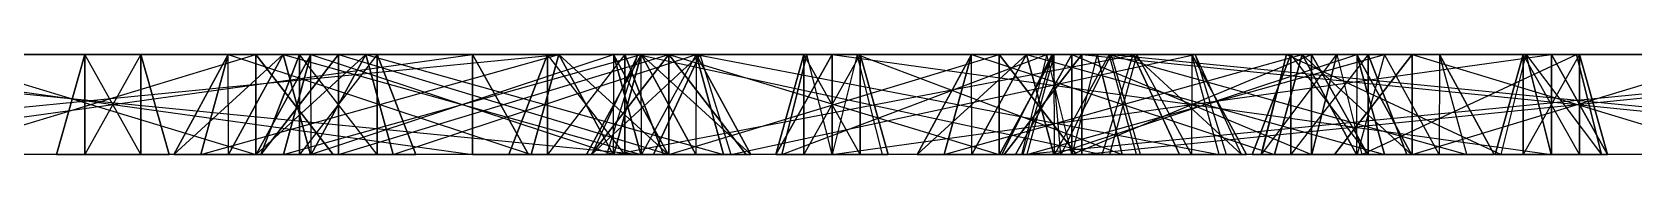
# Model space of a CAD drawing. Extents: x -3500 to 3500, y -22 to 22.
# Drawn here: x -1518.94 to -1480.93, y 19.69 to 22.05 of the extents above; entities that cross this region are included whole.
import ezdxf

# ---------------------------------------------------------------- set-up
doc = ezdxf.new("R2010")
doc.units = 0
doc.layers.add('UB3D', color=1, linetype='CONTINUOUS')

msp = doc.modelspace()

# ---------------------------------------------------------------- linework, layer by layer
at = {"layer": 'UB3D', "color": 2}
for points in [[(-1529.959843, 22.047244, 1392.580236), (-1530.610866, 19.685039, 1391.932126), (-1506.442795, 22.047244, 1368.958189)], [(-1530.610866, 19.685039, 1391.932126), (-1506.442795, 22.047244, 1368.958189), (-1507.093819, 19.685039, 1368.310079)], [(-1529.959843, 22.047244, 1392.580236), (-1528.657874, 22.047244, 1393.876457), (-1506.442795, 22.047244, 1368.958189)], [(-1528.00685, 19.685039, 1394.524567), (-1528.657874, 22.047244, 1393.876457), (-1504.489803, 19.685039, 1370.90252)], [(-1528.657874, 22.047244, 1393.876457), (-1504.489803, 19.685039, 1370.90252), (-1505.140827, 22.047244, 1370.254409)], [(-1528.657874, 22.047244, 1393.876457), (-1506.442795, 22.047244, 1368.958189), (-1505.140827, 22.047244, 1370.254409)], [(-1525.555591, 22.047244, -1557.809488), (-1525.555591, 19.685039, -1558.476142), (-1508.488898, 22.047244, -1557.809488)], [(-1525.555591, 19.685039, -1558.476142), (-1508.488898, 22.047244, -1557.809488), (-1508.488898, 19.685039, -1558.476142)], [(-1525.555591, 19.685039, -1555.809528), (-1525.555591, 22.047244, -1556.476181), (-1508.488898, 19.685039, -1555.809528)], [(-1525.555591, 22.047244, -1556.476181), (-1508.488898, 19.685039, -1555.809528), (-1508.488898, 22.047244, -1556.476181)], [(-1525.555591, 22.047244, -1557.809488), (-1525.555591, 22.047244, -1556.476181), (-1508.488898, 22.047244, -1557.809488)], [(-1525.555591, 22.047244, -1556.476181), (-1508.488898, 22.047244, -1557.809488), (-1508.488898, 22.047244, -1556.476181)], [(-1521.469843, 22.047244, 1360.813661), (-1521.469843, 19.685039, 1359.895039), (-1513.630827, 22.047244, 1360.813661)], [(-1521.469843, 19.685039, 1359.895039), (-1513.630827, 22.047244, 1360.813661), (-1513.630827, 19.685039, 1359.895039)], [(-1521.469843, 19.685039, 1363.569528), (-1521.469843, 22.047244, 1362.650906), (-1513.630827, 19.685039, 1363.569528)], [(-1521.469843, 22.047244, 1362.650906), (-1513.630827, 19.685039, 1363.569528), (-1513.630827, 22.047244, 1362.650906)], [(-1521.469843, 22.047244, 1360.813661), (-1521.469843, 22.047244, 1362.650906), (-1513.630827, 22.047244, 1360.813661)], [(-1521.469843, 22.047244, 1362.650906), (-1513.630827, 22.047244, 1360.813661), (-1513.630827, 22.047244, 1362.650906)], [(-1521.469843, 22.047244, 1400.18374), (-1521.469843, 19.685039, 1399.265118), (-1513.630827, 22.047244, 1400.18374)], [(-1521.469843, 19.685039, 1399.265118), (-1513.630827, 22.047244, 1400.18374), (-1513.630827, 19.685039, 1399.265118)], [(-1521.469843, 19.685039, 1402.939606), (-1521.469843, 22.047244, 1402.020984), (-1513.630827, 19.685039, 1402.939606)], [(-1521.469843, 22.047244, 1402.020984), (-1513.630827, 19.685039, 1402.939606), (-1513.630827, 22.047244, 1402.020984)], [(-1521.469843, 22.047244, 1400.18374), (-1521.469843, 22.047244, 1402.020984), (-1513.630827, 22.047244, 1400.18374)], [(-1521.469843, 22.047244, 1402.020984), (-1513.630827, 22.047244, 1400.18374), (-1513.630827, 22.047244, 1402.020984)], [(-1517.688898, 19.685039, -1527.23811), (-1517.688898, 22.047244, -1528.571417), (-1518.355551, 19.685039, -1528.571417)], [(-1517.688898, 22.047244, -1528.571417), (-1518.355551, 19.685039, -1528.571417), (-1517.688898, 22.047244, -1557.142835)], [(-1518.355551, 19.685039, -1528.571417), (-1517.688898, 22.047244, -1557.142835), (-1518.355551, 19.685039, -1557.142835)], [(-1517.688898, 22.047244, -1557.142835), (-1518.355551, 19.685039, -1557.142835), (-1517.688898, 19.685039, -1558.476142)], [(-1517.688898, 19.685039, -1527.23811), (-1516.355591, 19.685039, -1527.23811), (-1517.688898, 22.047244, -1528.571417)], [(-1516.355591, 19.685039, -1527.23811), (-1517.688898, 22.047244, -1528.571417), (-1516.355591, 22.047244, -1528.571417)], [(-1517.688898, 22.047244, -1528.571417), (-1516.355591, 22.047244, -1528.571417), (-1517.688898, 22.047244, -1557.142835)], [(-1516.355591, 22.047244, -1528.571417), (-1517.688898, 22.047244, -1557.142835), (-1516.355591, 22.047244, -1557.142835)], [(-1517.688898, 22.047244, -1557.142835), (-1516.355591, 22.047244, -1557.142835), (-1517.688898, 19.685039, -1558.476142)], [(-1516.355591, 22.047244, -1557.142835), (-1517.688898, 19.685039, -1558.476142), (-1516.355591, 19.685039, -1558.476142)], [(-1516.355591, 19.685039, -1527.23811), (-1515.688937, 19.685039, -1528.571417), (-1516.355591, 22.047244, -1528.571417)], [(-1515.688937, 19.685039, -1528.571417), (-1516.355591, 22.047244, -1528.571417), (-1515.688937, 19.685039, -1557.142835)], [(-1516.355591, 22.047244, -1528.571417), (-1515.688937, 19.685039, -1557.142835), (-1516.355591, 22.047244, -1557.142835)], [(-1515.688937, 19.685039, -1557.142835), (-1516.355591, 22.047244, -1557.142835), (-1516.355591, 19.685039, -1558.476142)], [(-1515.578031, 19.685039, 1361.078386), (-1514.932835, 19.685039, 1363.028504), (-1514.281811, 22.047244, 1362.380394)], [(-1514.276063, 19.685039, 1359.782165), (-1515.578031, 19.685039, 1361.078386), (-1512.979843, 22.047244, 1361.084173)], [(-1515.578031, 19.685039, 1361.078386), (-1512.979843, 22.047244, 1361.084173), (-1514.281811, 22.047244, 1362.380394)], [(-1515.578031, 19.685039, 1401.75626), (-1514.281811, 22.047244, 1400.454252), (-1514.932835, 19.685039, 1399.806142)], [(-1515.578031, 19.685039, 1401.75626), (-1514.276063, 19.685039, 1403.05248), (-1514.281811, 22.047244, 1400.454252)], [(-1514.932835, 19.685039, 1363.028504), (-1514.281811, 22.047244, 1362.380394), (-1507.093819, 19.685039, 1370.90252)], [(-1514.281811, 22.047244, 1400.454252), (-1514.932835, 19.685039, 1399.806142), (-1506.442795, 22.047244, 1392.580236)], [(-1514.932835, 19.685039, 1399.806142), (-1506.442795, 22.047244, 1392.580236), (-1507.093819, 19.685039, 1391.932126)], [(-1514.281811, 22.047244, 1362.380394), (-1507.093819, 19.685039, 1370.90252), (-1506.442795, 22.047244, 1370.254409)], [(-1512.979843, 22.047244, 1361.084173), (-1514.281811, 22.047244, 1362.380394), (-1505.140827, 22.047244, 1368.958189)], [(-1514.281811, 22.047244, 1362.380394), (-1505.140827, 22.047244, 1368.958189), (-1506.442795, 22.047244, 1370.254409)], [(-1514.276063, 19.685039, 1403.05248), (-1514.281811, 22.047244, 1400.454252), (-1512.979843, 22.047244, 1401.750472)], [(-1514.281811, 22.047244, 1400.454252), (-1512.979843, 22.047244, 1401.750472), (-1506.442795, 22.047244, 1392.580236)], [(-1514.276063, 19.685039, 1359.782165), (-1512.979843, 22.047244, 1361.084173), (-1512.328819, 19.685039, 1360.436063)], [(-1514.276063, 19.685039, 1403.05248), (-1512.328819, 19.685039, 1402.398583), (-1512.979843, 22.047244, 1401.750472)], [(-1513.630827, 22.047244, 1360.813661), (-1513.630827, 19.685039, 1359.895039), (-1511.793583, 19.685039, 1360.813661)], [(-1513.630827, 19.685039, 1363.569528), (-1513.630827, 22.047244, 1362.650906), (-1511.793583, 19.685039, 1362.650906)], [(-1513.630827, 22.047244, 1360.813661), (-1513.630827, 22.047244, 1362.650906), (-1511.793583, 19.685039, 1360.813661)], [(-1513.630827, 22.047244, 1362.650906), (-1511.793583, 19.685039, 1360.813661), (-1511.793583, 19.685039, 1362.650906)], [(-1513.630827, 22.047244, 1400.18374), (-1513.630827, 19.685039, 1399.265118), (-1511.793583, 19.685039, 1400.18374)], [(-1513.630827, 19.685039, 1402.939606), (-1513.630827, 22.047244, 1402.020984), (-1511.793583, 19.685039, 1402.020984)], [(-1513.630827, 22.047244, 1400.18374), (-1513.630827, 22.047244, 1402.020984), (-1511.793583, 19.685039, 1400.18374)], [(-1513.630827, 22.047244, 1402.020984), (-1511.793583, 19.685039, 1400.18374), (-1511.793583, 19.685039, 1402.020984)], [(-1513.618268, 19.685039, 1349.267362), (-1512.973071, 19.685039, 1351.21748), (-1512.322047, 22.047244, 1350.56937)], [(-1512.316299, 19.685039, 1347.971142), (-1513.618268, 19.685039, 1349.267362), (-1511.020079, 22.047244, 1349.27315)], [(-1513.618268, 19.685039, 1349.267362), (-1511.020079, 22.047244, 1349.27315), (-1512.322047, 22.047244, 1350.56937)], [(-1513.618268, 19.685039, 1326.95311), (-1512.322047, 22.047244, 1325.651102), (-1512.973071, 19.685039, 1325.002992)], [(-1513.618268, 19.685039, 1326.95311), (-1512.316299, 19.685039, 1328.249331), (-1512.322047, 22.047244, 1325.651102)], [(-1513.618268, 19.685039, 1337.456339), (-1512.973071, 19.685039, 1339.406457), (-1512.322047, 22.047244, 1338.758346)], [(-1512.316299, 19.685039, 1336.160118), (-1513.618268, 19.685039, 1337.456339), (-1511.020079, 22.047244, 1337.462126)], [(-1513.618268, 19.685039, 1337.456339), (-1511.020079, 22.047244, 1337.462126), (-1512.322047, 22.047244, 1338.758346)], [(-1513.508307, 19.685039, 1274.199488), (-1511.671063, 22.047244, 1274.199488), (-1511.671063, 19.685039, 1273.280866)], [(-1513.508307, 19.685039, 1276.036732), (-1511.671063, 19.685039, 1276.955354), (-1511.671063, 22.047244, 1276.036732)], [(-1513.508307, 19.685039, 1274.199488), (-1513.508307, 19.685039, 1276.036732), (-1511.671063, 22.047244, 1274.199488)], [(-1513.508307, 19.685039, 1276.036732), (-1511.671063, 22.047244, 1274.199488), (-1511.671063, 22.047244, 1276.036732)], [(-1512.589685, 19.685039, 1292.703386), (-1512.589685, 22.047244, 1290.866142), (-1513.508307, 19.685039, 1290.866142)], [(-1512.589685, 22.047244, 1290.866142), (-1513.508307, 19.685039, 1290.866142), (-1512.589685, 22.047244, 1251.496063)], [(-1513.508307, 19.685039, 1290.866142), (-1512.589685, 22.047244, 1251.496063), (-1513.508307, 19.685039, 1251.496063)], [(-1512.589685, 22.047244, 1251.496063), (-1513.508307, 19.685039, 1251.496063), (-1512.589685, 19.685039, 1249.658819)], [(-1512.589685, 19.685039, 1339.94748), (-1512.589685, 22.047244, 1338.110236), (-1513.508307, 19.685039, 1338.110236)], [(-1512.589685, 22.047244, 1338.110236), (-1513.508307, 19.685039, 1338.110236), (-1512.589685, 22.047244, 1326.299213)], [(-1513.508307, 19.685039, 1338.110236), (-1512.589685, 22.047244, 1326.299213), (-1513.508307, 19.685039, 1326.299213)], [(-1512.589685, 22.047244, 1326.299213), (-1513.508307, 19.685039, 1326.299213), (-1512.589685, 19.685039, 1324.461969)], [(-1512.979843, 22.047244, 1361.084173), (-1512.328819, 19.685039, 1360.436063), (-1505.140827, 22.047244, 1368.958189)], [(-1512.328819, 19.685039, 1402.398583), (-1512.979843, 22.047244, 1401.750472), (-1504.489803, 19.685039, 1394.524567)], [(-1512.979843, 22.047244, 1401.750472), (-1504.489803, 19.685039, 1394.524567), (-1505.140827, 22.047244, 1393.876457)], [(-1512.979843, 22.047244, 1401.750472), (-1506.442795, 22.047244, 1392.580236), (-1505.140827, 22.047244, 1393.876457)], [(-1512.973071, 19.685039, 1351.21748), (-1512.322047, 22.047244, 1350.56937), (-1505.134055, 19.685039, 1359.091496)], [(-1512.322047, 22.047244, 1325.651102), (-1512.973071, 19.685039, 1325.002992), (-1504.483031, 22.047244, 1317.777087)], [(-1512.973071, 19.685039, 1325.002992), (-1504.483031, 22.047244, 1317.777087), (-1505.134055, 19.685039, 1317.128976)], [(-1512.973071, 19.685039, 1339.406457), (-1512.322047, 22.047244, 1338.758346), (-1505.134055, 19.685039, 1347.280472)], [(-1512.589685, 19.685039, 1292.703386), (-1510.752441, 19.685039, 1292.703386), (-1512.589685, 22.047244, 1290.866142)], [(-1510.752441, 19.685039, 1292.703386), (-1512.589685, 22.047244, 1290.866142), (-1510.752441, 22.047244, 1290.866142)], [(-1512.589685, 22.047244, 1290.866142), (-1510.752441, 22.047244, 1290.866142), (-1512.589685, 22.047244, 1251.496063)], [(-1510.752441, 22.047244, 1290.866142), (-1512.589685, 22.047244, 1251.496063), (-1510.752441, 22.047244, 1251.496063)], [(-1512.589685, 22.047244, 1251.496063), (-1510.752441, 22.047244, 1251.496063), (-1512.589685, 19.685039, 1249.658819)], [(-1510.752441, 22.047244, 1251.496063), (-1512.589685, 19.685039, 1249.658819), (-1510.752441, 19.685039, 1249.658819)], [(-1512.589685, 19.685039, 1339.94748), (-1510.752441, 19.685039, 1339.94748), (-1512.589685, 22.047244, 1338.110236)], [(-1510.752441, 19.685039, 1339.94748), (-1512.589685, 22.047244, 1338.110236), (-1510.752441, 22.047244, 1338.110236)], [(-1512.589685, 22.047244, 1338.110236), (-1510.752441, 22.047244, 1338.110236), (-1512.589685, 22.047244, 1326.299213)], [(-1510.752441, 22.047244, 1338.110236), (-1512.589685, 22.047244, 1326.299213), (-1510.752441, 22.047244, 1326.299213)], [(-1512.589685, 22.047244, 1326.299213), (-1510.752441, 22.047244, 1326.299213), (-1512.589685, 19.685039, 1324.461969)], [(-1510.752441, 22.047244, 1326.299213), (-1512.589685, 19.685039, 1324.461969), (-1510.752441, 19.685039, 1324.461969)], [(-1512.328819, 19.685039, 1360.436063), (-1505.140827, 22.047244, 1368.958189), (-1504.489803, 19.685039, 1368.310079)], [(-1512.322047, 22.047244, 1350.56937), (-1505.134055, 19.685039, 1359.091496), (-1504.483031, 22.047244, 1358.443386)], [(-1511.020079, 22.047244, 1349.27315), (-1512.322047, 22.047244, 1350.56937), (-1503.181063, 22.047244, 1357.147165)], [(-1512.322047, 22.047244, 1350.56937), (-1503.181063, 22.047244, 1357.147165), (-1504.483031, 22.047244, 1358.443386)], [(-1512.316299, 19.685039, 1328.249331), (-1512.322047, 22.047244, 1325.651102), (-1511.020079, 22.047244, 1326.947323)], [(-1512.322047, 22.047244, 1325.651102), (-1511.020079, 22.047244, 1326.947323), (-1504.483031, 22.047244, 1317.777087)], [(-1512.322047, 22.047244, 1338.758346), (-1505.134055, 19.685039, 1347.280472), (-1504.483031, 22.047244, 1346.632362)], [(-1511.020079, 22.047244, 1337.462126), (-1512.322047, 22.047244, 1338.758346), (-1503.181063, 22.047244, 1345.336142)], [(-1512.322047, 22.047244, 1338.758346), (-1503.181063, 22.047244, 1345.336142), (-1504.483031, 22.047244, 1346.632362)], [(-1512.316299, 19.685039, 1347.971142), (-1511.020079, 22.047244, 1349.27315), (-1510.369055, 19.685039, 1348.625039)], [(-1512.316299, 19.685039, 1328.249331), (-1510.369055, 19.685039, 1327.595433), (-1511.020079, 22.047244, 1326.947323)], [(-1512.316299, 19.685039, 1336.160118), (-1511.020079, 22.047244, 1337.462126), (-1510.369055, 19.685039, 1336.814016)], [(-1511.671063, 22.047244, 1274.199488), (-1511.671063, 19.685039, 1273.280866), (-1503.832047, 22.047244, 1274.199488)], [(-1511.671063, 19.685039, 1273.280866), (-1503.832047, 22.047244, 1274.199488), (-1503.832047, 19.685039, 1273.280866)], [(-1511.671063, 19.685039, 1276.955354), (-1511.671063, 22.047244, 1276.036732), (-1503.832047, 19.685039, 1276.955354)], [(-1511.671063, 22.047244, 1276.036732), (-1503.832047, 19.685039, 1276.955354), (-1503.832047, 22.047244, 1276.036732)], [(-1511.671063, 22.047244, 1274.199488), (-1511.671063, 22.047244, 1276.036732), (-1503.832047, 22.047244, 1274.199488)], [(-1511.671063, 22.047244, 1276.036732), (-1503.832047, 22.047244, 1274.199488), (-1503.832047, 22.047244, 1276.036732)], [(-1511.020079, 22.047244, 1349.27315), (-1510.369055, 19.685039, 1348.625039), (-1503.181063, 22.047244, 1357.147165)], [(-1510.369055, 19.685039, 1327.595433), (-1511.020079, 22.047244, 1326.947323), (-1502.530039, 19.685039, 1319.721417)], [(-1511.020079, 22.047244, 1326.947323), (-1502.530039, 19.685039, 1319.721417), (-1503.181063, 22.047244, 1319.073307)], [(-1511.020079, 22.047244, 1326.947323), (-1504.483031, 22.047244, 1317.777087), (-1503.181063, 22.047244, 1319.073307)], [(-1511.020079, 22.047244, 1337.462126), (-1510.369055, 19.685039, 1336.814016), (-1503.181063, 22.047244, 1345.336142)], [(-1510.752441, 19.685039, 1292.703386), (-1509.833819, 19.685039, 1290.866142), (-1510.752441, 22.047244, 1290.866142)], [(-1509.833819, 19.685039, 1290.866142), (-1510.752441, 22.047244, 1290.866142), (-1509.833819, 19.685039, 1251.496063)], [(-1510.752441, 22.047244, 1290.866142), (-1509.833819, 19.685039, 1251.496063), (-1510.752441, 22.047244, 1251.496063)], [(-1509.833819, 19.685039, 1251.496063), (-1510.752441, 22.047244, 1251.496063), (-1510.752441, 19.685039, 1249.658819)], [(-1510.752441, 19.685039, 1339.94748), (-1509.833819, 19.685039, 1338.110236), (-1510.752441, 22.047244, 1338.110236)], [(-1509.833819, 19.685039, 1338.110236), (-1510.752441, 22.047244, 1338.110236), (-1509.833819, 19.685039, 1326.299213)], [(-1510.752441, 22.047244, 1338.110236), (-1509.833819, 19.685039, 1326.299213), (-1510.752441, 22.047244, 1326.299213)], [(-1509.833819, 19.685039, 1326.299213), (-1510.752441, 22.047244, 1326.299213), (-1510.752441, 19.685039, 1324.461969)], [(-1510.369055, 19.685039, 1348.625039), (-1503.181063, 22.047244, 1357.147165), (-1502.530039, 19.685039, 1356.499055)], [(-1510.369055, 19.685039, 1336.814016), (-1503.181063, 22.047244, 1345.336142), (-1502.530039, 19.685039, 1344.688031)], [(-1508.488898, 22.047244, -1557.809488), (-1508.488898, 19.685039, -1558.476142), (-1507.155591, 19.685039, -1557.809488)], [(-1508.488898, 19.685039, -1555.809528), (-1508.488898, 22.047244, -1556.476181), (-1507.155591, 19.685039, -1556.476181)], [(-1508.488898, 22.047244, -1557.809488), (-1508.488898, 22.047244, -1556.476181), (-1507.155591, 19.685039, -1557.809488)], [(-1508.488898, 22.047244, -1556.476181), (-1507.155591, 19.685039, -1557.809488), (-1507.155591, 19.685039, -1556.476181)], [(-1506.710433, 19.685039, 1395.065591), (-1506.710433, 22.047244, 1393.228346), (-1507.629055, 19.685039, 1393.228346)], [(-1506.710433, 22.047244, 1393.228346), (-1507.629055, 19.685039, 1393.228346), (-1506.710433, 22.047244, 1369.606299)], [(-1507.629055, 19.685039, 1393.228346), (-1506.710433, 22.047244, 1369.606299), (-1507.629055, 19.685039, 1369.606299)], [(-1506.710433, 22.047244, 1369.606299), (-1507.629055, 19.685039, 1369.606299), (-1506.710433, 19.685039, 1367.769055)], [(-1507.093819, 19.685039, 1370.90252), (-1506.442795, 22.047244, 1370.254409), (-1505.146575, 19.685039, 1371.556417)], [(-1506.442795, 22.047244, 1392.580236), (-1507.093819, 19.685039, 1391.932126), (-1505.146575, 19.685039, 1391.278228)], [(-1506.442795, 22.047244, 1368.958189), (-1507.093819, 19.685039, 1368.310079), (-1505.146575, 19.685039, 1367.656181)], [(-1506.710433, 19.685039, 1395.065591), (-1504.873189, 19.685039, 1395.065591), (-1506.710433, 22.047244, 1393.228346)], [(-1504.873189, 19.685039, 1395.065591), (-1506.710433, 22.047244, 1393.228346), (-1504.873189, 22.047244, 1393.228346)], [(-1506.710433, 22.047244, 1393.228346), (-1504.873189, 22.047244, 1393.228346), (-1506.710433, 22.047244, 1369.606299)], [(-1504.873189, 22.047244, 1393.228346), (-1506.710433, 22.047244, 1369.606299), (-1504.873189, 22.047244, 1369.606299)], [(-1506.710433, 22.047244, 1369.606299), (-1504.873189, 22.047244, 1369.606299), (-1506.710433, 19.685039, 1367.769055)], [(-1504.873189, 22.047244, 1369.606299), (-1506.710433, 19.685039, 1367.769055), (-1504.873189, 19.685039, 1367.769055)], [(-1505.140827, 22.047244, 1368.958189), (-1506.442795, 22.047244, 1370.254409), (-1503.844606, 19.685039, 1370.260197)], [(-1506.442795, 22.047244, 1370.254409), (-1503.844606, 19.685039, 1370.260197), (-1505.146575, 19.685039, 1371.556417)], [(-1506.442795, 22.047244, 1392.580236), (-1505.140827, 22.047244, 1393.876457), (-1505.146575, 19.685039, 1391.278228)], [(-1506.442795, 22.047244, 1368.958189), (-1505.140827, 22.047244, 1370.254409), (-1505.146575, 19.685039, 1367.656181)], [(-1505.779252, 19.685039, 1275.772008), (-1504.483031, 22.047244, 1274.47), (-1505.134055, 19.685039, 1273.82189)], [(-1505.779252, 19.685039, 1275.772008), (-1504.477283, 19.685039, 1277.068228), (-1504.483031, 22.047244, 1274.47)], [(-1505.669291, 19.685039, 1356.876654), (-1503.832047, 22.047244, 1356.876654), (-1503.832047, 19.685039, 1355.958031)], [(-1505.669291, 19.685039, 1358.713898), (-1503.832047, 19.685039, 1359.63252), (-1503.832047, 22.047244, 1358.713898)], [(-1505.669291, 19.685039, 1356.876654), (-1505.669291, 19.685039, 1358.713898), (-1503.832047, 22.047244, 1356.876654)], [(-1505.669291, 19.685039, 1358.713898), (-1503.832047, 22.047244, 1356.876654), (-1503.832047, 22.047244, 1358.713898)], [(-1505.669291, 19.685039, 1317.506575), (-1503.832047, 22.047244, 1317.506575), (-1503.832047, 19.685039, 1316.587953)], [(-1505.669291, 19.685039, 1319.343819), (-1503.832047, 19.685039, 1320.262441), (-1503.832047, 22.047244, 1319.343819)], [(-1505.669291, 19.685039, 1317.506575), (-1505.669291, 19.685039, 1319.343819), (-1503.832047, 22.047244, 1317.506575)], [(-1505.669291, 19.685039, 1319.343819), (-1503.832047, 22.047244, 1317.506575), (-1503.832047, 22.047244, 1319.343819)], [(-1505.669291, 19.685039, 1345.06563), (-1503.832047, 22.047244, 1345.06563), (-1503.832047, 19.685039, 1344.147008)], [(-1505.669291, 19.685039, 1346.902874), (-1503.832047, 19.685039, 1347.821496), (-1503.832047, 22.047244, 1346.902874)], [(-1505.669291, 19.685039, 1345.06563), (-1505.669291, 19.685039, 1346.902874), (-1503.832047, 22.047244, 1345.06563)], [(-1505.669291, 19.685039, 1346.902874), (-1503.832047, 22.047244, 1345.06563), (-1503.832047, 22.047244, 1346.902874)], [(-1505.667283, 19.685039, 1274.195551), (-1505.304173, 19.685039, 1276.217283), (-1504.56811, 22.047244, 1275.667677)], [(-1504.195157, 19.685039, 1273.096417), (-1505.667283, 19.685039, 1274.195551), (-1503.095984, 22.047244, 1274.568543)], [(-1505.667283, 19.685039, 1274.195551), (-1503.095984, 22.047244, 1274.568543), (-1504.56811, 22.047244, 1275.667677)], [(-1505.304173, 19.685039, 1276.217283), (-1504.56811, 22.047244, 1275.667677), (-1493.54563, 19.685039, 1291.965315)], [(-1505.140827, 22.047244, 1393.876457), (-1505.146575, 19.685039, 1391.278228), (-1503.844606, 19.685039, 1392.574449)], [(-1505.140827, 22.047244, 1370.254409), (-1505.146575, 19.685039, 1367.656181), (-1503.844606, 19.685039, 1368.952402)], [(-1505.140827, 22.047244, 1368.958189), (-1504.489803, 19.685039, 1368.310079), (-1503.844606, 19.685039, 1370.260197)], [(-1504.489803, 19.685039, 1394.524567), (-1505.140827, 22.047244, 1393.876457), (-1503.844606, 19.685039, 1392.574449)], [(-1504.489803, 19.685039, 1370.90252), (-1505.140827, 22.047244, 1370.254409), (-1503.844606, 19.685039, 1368.952402)], [(-1504.483031, 22.047244, 1274.47), (-1505.134055, 19.685039, 1273.82189), (-1492.724488, 22.047244, 1262.658976)], [(-1505.134055, 19.685039, 1273.82189), (-1492.724488, 22.047244, 1262.658976), (-1493.375512, 19.685039, 1262.010866)], [(-1505.134055, 19.685039, 1359.091496), (-1504.483031, 22.047244, 1358.443386), (-1503.186811, 19.685039, 1359.745394)], [(-1504.483031, 22.047244, 1317.777087), (-1505.134055, 19.685039, 1317.128976), (-1503.186811, 19.685039, 1316.475079)], [(-1505.134055, 19.685039, 1347.280472), (-1504.483031, 22.047244, 1346.632362), (-1503.186811, 19.685039, 1347.93437)], [(-1504.873189, 19.685039, 1395.065591), (-1503.954567, 19.685039, 1393.228346), (-1504.873189, 22.047244, 1393.228346)], [(-1503.954567, 19.685039, 1393.228346), (-1504.873189, 22.047244, 1393.228346), (-1503.954567, 19.685039, 1369.606299)], [(-1504.873189, 22.047244, 1393.228346), (-1503.954567, 19.685039, 1369.606299), (-1504.873189, 22.047244, 1369.606299)], [(-1503.954567, 19.685039, 1369.606299), (-1504.873189, 22.047244, 1369.606299), (-1504.873189, 19.685039, 1367.769055)], [(-1504.56811, 22.047244, 1275.667677), (-1493.54563, 19.685039, 1291.965315), (-1492.809567, 22.047244, 1291.415709)], [(-1503.095984, 22.047244, 1274.568543), (-1504.56811, 22.047244, 1275.667677), (-1491.337441, 22.047244, 1290.316575)], [(-1504.56811, 22.047244, 1275.667677), (-1491.337441, 22.047244, 1290.316575), (-1492.809567, 22.047244, 1291.415709)], [(-1504.477283, 19.685039, 1277.068228), (-1504.483031, 22.047244, 1274.47), (-1503.181063, 22.047244, 1275.76622)], [(-1504.483031, 22.047244, 1274.47), (-1503.181063, 22.047244, 1275.76622), (-1492.724488, 22.047244, 1262.658976)], [(-1503.181063, 22.047244, 1357.147165), (-1504.483031, 22.047244, 1358.443386), (-1501.884843, 19.685039, 1358.449173)], [(-1504.483031, 22.047244, 1358.443386), (-1501.884843, 19.685039, 1358.449173), (-1503.186811, 19.685039, 1359.745394)], [(-1504.483031, 22.047244, 1317.777087), (-1503.181063, 22.047244, 1319.073307), (-1503.186811, 19.685039, 1316.475079)], [(-1503.181063, 22.047244, 1345.336142), (-1504.483031, 22.047244, 1346.632362), (-1501.884843, 19.685039, 1346.63815)], [(-1504.483031, 22.047244, 1346.632362), (-1501.884843, 19.685039, 1346.63815), (-1503.186811, 19.685039, 1347.93437)], [(-1504.477283, 19.685039, 1277.068228), (-1502.530039, 19.685039, 1276.414331), (-1503.181063, 22.047244, 1275.76622)], [(-1504.195157, 19.685039, 1273.096417), (-1503.095984, 22.047244, 1274.568543), (-1502.359921, 19.685039, 1274.018937)], [(-1503.832047, 22.047244, 1274.199488), (-1503.832047, 19.685039, 1273.280866), (-1501.994803, 19.685039, 1274.199488)], [(-1503.832047, 19.685039, 1276.955354), (-1503.832047, 22.047244, 1276.036732), (-1501.994803, 19.685039, 1276.036732)], [(-1503.832047, 22.047244, 1274.199488), (-1503.832047, 22.047244, 1276.036732), (-1501.994803, 19.685039, 1274.199488)], [(-1503.832047, 22.047244, 1276.036732), (-1501.994803, 19.685039, 1274.199488), (-1501.994803, 19.685039, 1276.036732)], [(-1503.832047, 22.047244, 1356.876654), (-1503.832047, 19.685039, 1355.958031), (-1495.993031, 22.047244, 1356.876654)], [(-1503.832047, 19.685039, 1355.958031), (-1495.993031, 22.047244, 1356.876654), (-1495.993031, 19.685039, 1355.958031)], [(-1503.832047, 19.685039, 1359.63252), (-1503.832047, 22.047244, 1358.713898), (-1495.993031, 19.685039, 1359.63252)], [(-1503.832047, 22.047244, 1358.713898), (-1495.993031, 19.685039, 1359.63252), (-1495.993031, 22.047244, 1358.713898)], [(-1503.832047, 22.047244, 1356.876654), (-1503.832047, 22.047244, 1358.713898), (-1495.993031, 22.047244, 1356.876654)], [(-1503.832047, 22.047244, 1358.713898), (-1495.993031, 22.047244, 1356.876654), (-1495.993031, 22.047244, 1358.713898)], [(-1503.832047, 22.047244, 1317.506575), (-1503.832047, 19.685039, 1316.587953), (-1495.993031, 22.047244, 1317.506575)], [(-1503.832047, 19.685039, 1316.587953), (-1495.993031, 22.047244, 1317.506575), (-1495.993031, 19.685039, 1316.587953)], [(-1503.832047, 19.685039, 1320.262441), (-1503.832047, 22.047244, 1319.343819), (-1495.993031, 19.685039, 1320.262441)], [(-1503.832047, 22.047244, 1319.343819), (-1495.993031, 19.685039, 1320.262441), (-1495.993031, 22.047244, 1319.343819)], [(-1503.832047, 22.047244, 1317.506575), (-1503.832047, 22.047244, 1319.343819), (-1495.993031, 22.047244, 1317.506575)], [(-1503.832047, 22.047244, 1319.343819), (-1495.993031, 22.047244, 1317.506575), (-1495.993031, 22.047244, 1319.343819)], [(-1503.832047, 22.047244, 1345.06563), (-1503.832047, 19.685039, 1344.147008), (-1495.993031, 22.047244, 1345.06563)], [(-1503.832047, 19.685039, 1344.147008), (-1495.993031, 22.047244, 1345.06563), (-1495.993031, 19.685039, 1344.147008)], [(-1503.832047, 19.685039, 1347.821496), (-1503.832047, 22.047244, 1346.902874), (-1495.993031, 19.685039, 1347.821496)], [(-1503.832047, 22.047244, 1346.902874), (-1495.993031, 19.685039, 1347.821496), (-1495.993031, 22.047244, 1346.902874)], [(-1503.832047, 22.047244, 1345.06563), (-1503.832047, 22.047244, 1346.902874), (-1495.993031, 22.047244, 1345.06563)], [(-1503.832047, 22.047244, 1346.902874), (-1495.993031, 22.047244, 1345.06563), (-1495.993031, 22.047244, 1346.902874)], [(-1503.181063, 22.047244, 1319.073307), (-1503.186811, 19.685039, 1316.475079), (-1501.884843, 19.685039, 1317.771299)], [(-1502.530039, 19.685039, 1276.414331), (-1503.181063, 22.047244, 1275.76622), (-1490.771496, 19.685039, 1264.603307)], [(-1503.181063, 22.047244, 1275.76622), (-1490.771496, 19.685039, 1264.603307), (-1491.42252, 22.047244, 1263.955197)], [(-1503.181063, 22.047244, 1275.76622), (-1492.724488, 22.047244, 1262.658976), (-1491.42252, 22.047244, 1263.955197)], [(-1503.181063, 22.047244, 1357.147165), (-1502.530039, 19.685039, 1356.499055), (-1501.884843, 19.685039, 1358.449173)], [(-1502.530039, 19.685039, 1319.721417), (-1503.181063, 22.047244, 1319.073307), (-1501.884843, 19.685039, 1317.771299)], [(-1503.181063, 22.047244, 1345.336142), (-1502.530039, 19.685039, 1344.688031), (-1501.884843, 19.685039, 1346.63815)], [(-1503.095984, 22.047244, 1274.568543), (-1502.359921, 19.685039, 1274.018937), (-1491.337441, 22.047244, 1290.316575)], [(-1502.359921, 19.685039, 1274.018937), (-1491.337441, 22.047244, 1290.316575), (-1490.601378, 19.685039, 1289.766969)], [(-1500.622244, 19.685039, -1527.23811), (-1500.622244, 22.047244, -1528.571417), (-1501.288898, 19.685039, -1528.571417)], [(-1500.622244, 22.047244, -1528.571417), (-1501.288898, 19.685039, -1528.571417), (-1500.622244, 22.047244, -1545.714252)], [(-1501.288898, 19.685039, -1528.571417), (-1500.622244, 22.047244, -1545.714252), (-1501.288898, 19.685039, -1545.714252)], [(-1500.622244, 22.047244, -1545.714252), (-1501.288898, 19.685039, -1545.714252), (-1500.622244, 19.685039, -1547.047559)], [(-1501.288898, 19.685039, -1537.809488), (-1499.955591, 22.047244, -1537.809488), (-1499.955591, 19.685039, -1538.476142)], [(-1501.288898, 19.685039, -1536.476181), (-1499.955591, 19.685039, -1535.809528), (-1499.955591, 22.047244, -1536.476181)], [(-1501.288898, 19.685039, -1537.809488), (-1501.288898, 19.685039, -1536.476181), (-1499.955591, 22.047244, -1537.809488)], [(-1501.288898, 19.685039, -1536.476181), (-1499.955591, 22.047244, -1537.809488), (-1499.955591, 22.047244, -1536.476181)], [(-1501.146496, 19.685039, -1544.817717), (-1500.552362, 22.047244, -1546.011299), (-1501.149173, 19.685039, -1546.308386)], [(-1500.552362, 22.047244, -1546.011299), (-1501.149173, 19.685039, -1546.308386), (-1494.863465, 22.047244, -1557.439882)], [(-1501.149173, 19.685039, -1546.308386), (-1494.863465, 22.047244, -1557.439882), (-1495.460276, 19.685039, -1557.736969)], [(-1501.146496, 19.685039, -1544.817717), (-1499.952953, 19.685039, -1544.223622), (-1500.552362, 22.047244, -1546.011299)], [(-1500.622244, 19.685039, -1527.23811), (-1499.288937, 19.685039, -1527.23811), (-1500.622244, 22.047244, -1528.571417)], [(-1499.288937, 19.685039, -1527.23811), (-1500.622244, 22.047244, -1528.571417), (-1499.288937, 22.047244, -1528.571417)], [(-1500.622244, 22.047244, -1528.571417), (-1499.288937, 22.047244, -1528.571417), (-1500.622244, 22.047244, -1545.714252)], [(-1499.288937, 22.047244, -1528.571417), (-1500.622244, 22.047244, -1545.714252), (-1499.288937, 22.047244, -1545.714252)], [(-1500.622244, 22.047244, -1545.714252), (-1499.288937, 22.047244, -1545.714252), (-1500.622244, 19.685039, -1547.047559)], [(-1499.288937, 22.047244, -1545.714252), (-1500.622244, 19.685039, -1547.047559), (-1499.288937, 19.685039, -1547.047559)], [(-1499.952953, 19.685039, -1544.223622), (-1500.552362, 22.047244, -1546.011299), (-1499.358819, 22.047244, -1545.417205)], [(-1500.552362, 22.047244, -1546.011299), (-1499.358819, 22.047244, -1545.417205), (-1494.863465, 22.047244, -1557.439882)], [(-1499.955591, 22.047244, -1537.809488), (-1499.955591, 19.685039, -1538.476142), (-1482.888898, 22.047244, -1537.809488)], [(-1499.955591, 19.685039, -1538.476142), (-1482.888898, 22.047244, -1537.809488), (-1482.888898, 19.685039, -1538.476142)], [(-1499.955591, 19.685039, -1535.809528), (-1499.955591, 22.047244, -1536.476181), (-1482.888898, 19.685039, -1535.809528)], [(-1499.955591, 22.047244, -1536.476181), (-1482.888898, 19.685039, -1535.809528), (-1482.888898, 22.047244, -1536.476181)], [(-1499.955591, 22.047244, -1537.809488), (-1499.955591, 22.047244, -1536.476181), (-1482.888898, 22.047244, -1537.809488)], [(-1499.955591, 22.047244, -1536.476181), (-1482.888898, 22.047244, -1537.809488), (-1482.888898, 22.047244, -1536.476181)], [(-1499.952953, 19.685039, -1544.223622), (-1498.762008, 19.685039, -1545.120118), (-1499.358819, 22.047244, -1545.417205)], [(-1498.762008, 19.685039, -1545.120118), (-1499.358819, 22.047244, -1545.417205), (-1493.07311, 19.685039, -1556.548701)], [(-1499.358819, 22.047244, -1545.417205), (-1493.07311, 19.685039, -1556.548701), (-1493.669921, 22.047244, -1556.845787)], [(-1499.358819, 22.047244, -1545.417205), (-1494.863465, 22.047244, -1557.439882), (-1493.669921, 22.047244, -1556.845787)], [(-1499.288937, 19.685039, -1527.23811), (-1498.622283, 19.685039, -1528.571417), (-1499.288937, 22.047244, -1528.571417)], [(-1498.622283, 19.685039, -1528.571417), (-1499.288937, 22.047244, -1528.571417), (-1498.622283, 19.685039, -1545.714252)], [(-1499.288937, 22.047244, -1528.571417), (-1498.622283, 19.685039, -1545.714252), (-1499.288937, 22.047244, -1545.714252)], [(-1498.622283, 19.685039, -1545.714252), (-1499.288937, 22.047244, -1545.714252), (-1499.288937, 19.685039, -1547.047559)], [(-1497.940236, 19.685039, 1358.449173), (-1496.644016, 22.047244, 1357.147165), (-1497.295039, 19.685039, 1356.499055)], [(-1497.940236, 19.685039, 1358.449173), (-1496.638268, 19.685039, 1359.745394), (-1496.644016, 22.047244, 1357.147165)], [(-1497.940236, 19.685039, 1317.771299), (-1497.295039, 19.685039, 1319.721417), (-1496.644016, 22.047244, 1319.073307)], [(-1496.638268, 19.685039, 1316.475079), (-1497.940236, 19.685039, 1317.771299), (-1495.342047, 22.047244, 1317.777087)], [(-1497.940236, 19.685039, 1317.771299), (-1495.342047, 22.047244, 1317.777087), (-1496.644016, 22.047244, 1319.073307)], [(-1497.940236, 19.685039, 1346.63815), (-1496.644016, 22.047244, 1345.336142), (-1497.295039, 19.685039, 1344.688031)], [(-1497.940236, 19.685039, 1346.63815), (-1496.638268, 19.685039, 1347.93437), (-1496.644016, 22.047244, 1345.336142)], [(-1496.644016, 22.047244, 1357.147165), (-1497.295039, 19.685039, 1356.499055), (-1488.805, 22.047244, 1349.27315)], [(-1497.295039, 19.685039, 1356.499055), (-1488.805, 22.047244, 1349.27315), (-1489.456024, 19.685039, 1348.625039)], [(-1497.295039, 19.685039, 1319.721417), (-1496.644016, 22.047244, 1319.073307), (-1489.456024, 19.685039, 1327.595433)], [(-1496.644016, 22.047244, 1345.336142), (-1497.295039, 19.685039, 1344.688031), (-1488.805, 22.047244, 1337.462126)], [(-1497.295039, 19.685039, 1344.688031), (-1488.805, 22.047244, 1337.462126), (-1489.456024, 19.685039, 1336.814016)], [(-1496.638268, 19.685039, 1359.745394), (-1496.644016, 22.047244, 1357.147165), (-1495.342047, 22.047244, 1358.443386)], [(-1496.644016, 22.047244, 1357.147165), (-1495.342047, 22.047244, 1358.443386), (-1488.805, 22.047244, 1349.27315)], [(-1496.644016, 22.047244, 1319.073307), (-1489.456024, 19.685039, 1327.595433), (-1488.805, 22.047244, 1326.947323)], [(-1495.342047, 22.047244, 1317.777087), (-1496.644016, 22.047244, 1319.073307), (-1487.503031, 22.047244, 1325.651102)], [(-1496.644016, 22.047244, 1319.073307), (-1487.503031, 22.047244, 1325.651102), (-1488.805, 22.047244, 1326.947323)], [(-1496.638268, 19.685039, 1347.93437), (-1496.644016, 22.047244, 1345.336142), (-1495.342047, 22.047244, 1346.632362)], [(-1496.644016, 22.047244, 1345.336142), (-1495.342047, 22.047244, 1346.632362), (-1488.805, 22.047244, 1337.462126)], [(-1496.638268, 19.685039, 1359.745394), (-1494.691024, 19.685039, 1359.091496), (-1495.342047, 22.047244, 1358.443386)], [(-1496.638268, 19.685039, 1316.475079), (-1495.342047, 22.047244, 1317.777087), (-1494.691024, 19.685039, 1317.128976)], [(-1496.638268, 19.685039, 1347.93437), (-1494.691024, 19.685039, 1347.280472), (-1495.342047, 22.047244, 1346.632362)], [(-1495.993031, 22.047244, 1356.876654), (-1495.993031, 19.685039, 1355.958031), (-1494.155787, 19.685039, 1356.876654)], [(-1495.993031, 19.685039, 1359.63252), (-1495.993031, 22.047244, 1358.713898), (-1494.155787, 19.685039, 1358.713898)], [(-1495.993031, 22.047244, 1356.876654), (-1495.993031, 22.047244, 1358.713898), (-1494.155787, 19.685039, 1356.876654)], [(-1495.993031, 22.047244, 1358.713898), (-1494.155787, 19.685039, 1356.876654), (-1494.155787, 19.685039, 1358.713898)], [(-1495.993031, 22.047244, 1317.506575), (-1495.993031, 19.685039, 1316.587953), (-1494.155787, 19.685039, 1317.506575)], [(-1495.993031, 19.685039, 1320.262441), (-1495.993031, 22.047244, 1319.343819), (-1494.155787, 19.685039, 1319.343819)], [(-1495.993031, 22.047244, 1317.506575), (-1495.993031, 22.047244, 1319.343819), (-1494.155787, 19.685039, 1317.506575)], [(-1495.993031, 22.047244, 1319.343819), (-1494.155787, 19.685039, 1317.506575), (-1494.155787, 19.685039, 1319.343819)], [(-1495.993031, 22.047244, 1345.06563), (-1495.993031, 19.685039, 1344.147008), (-1494.155787, 19.685039, 1345.06563)], [(-1495.993031, 19.685039, 1347.821496), (-1495.993031, 22.047244, 1346.902874), (-1494.155787, 19.685039, 1346.902874)], [(-1495.993031, 22.047244, 1345.06563), (-1495.993031, 22.047244, 1346.902874), (-1494.155787, 19.685039, 1345.06563)], [(-1495.993031, 22.047244, 1346.902874), (-1494.155787, 19.685039, 1345.06563), (-1494.155787, 19.685039, 1346.902874)], [(-1495.980472, 19.685039, 1370.260197), (-1494.684252, 22.047244, 1368.958189), (-1495.335276, 19.685039, 1368.310079)], [(-1495.980472, 19.685039, 1370.260197), (-1494.678504, 19.685039, 1371.556417), (-1494.684252, 22.047244, 1368.958189)], [(-1495.924646, 19.685039, 1401.903661), (-1494.732047, 22.047244, 1400.506102), (-1495.430827, 19.685039, 1399.909764)], [(-1495.924646, 19.685039, 1401.903661), (-1494.527087, 19.685039, 1403.096181), (-1494.732047, 22.047244, 1400.506102)], [(-1495.870512, 19.685039, 1400.18374), (-1494.033268, 22.047244, 1400.18374), (-1494.033268, 19.685039, 1399.265118)], [(-1495.870512, 19.685039, 1402.020984), (-1494.033268, 19.685039, 1402.939606), (-1494.033268, 22.047244, 1402.020984)], [(-1495.870512, 19.685039, 1400.18374), (-1495.870512, 19.685039, 1402.020984), (-1494.033268, 22.047244, 1400.18374)], [(-1495.870512, 19.685039, 1402.020984), (-1494.033268, 22.047244, 1400.18374), (-1494.033268, 22.047244, 1402.020984)], [(-1495.6, 19.685039, -1557.809488), (-1494.266693, 22.047244, -1557.809488), (-1494.266693, 19.685039, -1558.476142)], [(-1495.6, 19.685039, -1556.476181), (-1494.266693, 19.685039, -1555.809528), (-1494.266693, 22.047244, -1556.476181)], [(-1495.6, 19.685039, -1557.809488), (-1495.6, 19.685039, -1556.476181), (-1494.266693, 22.047244, -1557.809488)], [(-1495.6, 19.685039, -1556.476181), (-1494.266693, 22.047244, -1557.809488), (-1494.266693, 22.047244, -1556.476181)], [(-1494.863465, 22.047244, -1557.439882), (-1495.460276, 19.685039, -1557.736969), (-1494.269331, 19.685039, -1558.633465)], [(-1494.732047, 22.047244, 1400.506102), (-1495.430827, 19.685039, 1399.909764), (-1471.215, 22.047244, 1372.947047)], [(-1495.430827, 19.685039, 1399.909764), (-1471.215, 22.047244, 1372.947047), (-1471.91378, 19.685039, 1372.350709)], [(-1494.691024, 19.685039, 1359.091496), (-1495.342047, 22.047244, 1358.443386), (-1486.852008, 19.685039, 1351.21748)], [(-1495.342047, 22.047244, 1358.443386), (-1486.852008, 19.685039, 1351.21748), (-1487.503031, 22.047244, 1350.56937)], [(-1495.342047, 22.047244, 1358.443386), (-1488.805, 22.047244, 1349.27315), (-1487.503031, 22.047244, 1350.56937)], [(-1495.342047, 22.047244, 1317.777087), (-1494.691024, 19.685039, 1317.128976), (-1487.503031, 22.047244, 1325.651102)], [(-1494.691024, 19.685039, 1347.280472), (-1495.342047, 22.047244, 1346.632362), (-1486.852008, 19.685039, 1339.406457)], [(-1495.342047, 22.047244, 1346.632362), (-1486.852008, 19.685039, 1339.406457), (-1487.503031, 22.047244, 1338.758346)], [(-1495.342047, 22.047244, 1346.632362), (-1488.805, 22.047244, 1337.462126), (-1487.503031, 22.047244, 1338.758346)], [(-1494.684252, 22.047244, 1368.958189), (-1495.335276, 19.685039, 1368.310079), (-1486.845236, 22.047244, 1361.084173)], [(-1495.335276, 19.685039, 1368.310079), (-1486.845236, 22.047244, 1361.084173), (-1487.49626, 19.685039, 1360.436063)], [(-1494.863465, 22.047244, -1557.439882), (-1493.669921, 22.047244, -1556.845787), (-1494.269331, 19.685039, -1558.633465)], [(-1494.527087, 19.685039, 1403.096181), (-1494.732047, 22.047244, 1400.506102), (-1493.334488, 22.047244, 1401.698622)], [(-1494.732047, 22.047244, 1400.506102), (-1493.334488, 22.047244, 1401.698622), (-1471.215, 22.047244, 1372.947047)], [(-1494.691024, 19.685039, 1317.128976), (-1487.503031, 22.047244, 1325.651102), (-1486.852008, 19.685039, 1325.002992)], [(-1494.678504, 19.685039, 1371.556417), (-1494.684252, 22.047244, 1368.958189), (-1493.382283, 22.047244, 1370.254409)], [(-1494.684252, 22.047244, 1368.958189), (-1493.382283, 22.047244, 1370.254409), (-1486.845236, 22.047244, 1361.084173)], [(-1494.678504, 19.685039, 1371.556417), (-1492.73126, 19.685039, 1370.90252), (-1493.382283, 22.047244, 1370.254409)], [(-1494.527087, 19.685039, 1403.096181), (-1492.635709, 19.685039, 1402.294961), (-1493.334488, 22.047244, 1401.698622)], [(-1493.669921, 22.047244, -1556.845787), (-1494.269331, 19.685039, -1558.633465), (-1493.075787, 19.685039, -1558.03937)], [(-1494.266693, 22.047244, -1557.809488), (-1494.266693, 19.685039, -1558.476142), (-1488.577795, 22.047244, -1557.809488)], [(-1494.266693, 19.685039, -1558.476142), (-1488.577795, 22.047244, -1557.809488), (-1488.577795, 19.685039, -1558.476142)], [(-1494.266693, 19.685039, -1555.809528), (-1494.266693, 22.047244, -1556.476181), (-1488.577795, 19.685039, -1555.809528)], [(-1494.266693, 22.047244, -1556.476181), (-1488.577795, 19.685039, -1555.809528), (-1488.577795, 22.047244, -1556.476181)], [(-1494.266693, 22.047244, -1557.809488), (-1494.266693, 22.047244, -1556.476181), (-1488.577795, 22.047244, -1557.809488)], [(-1494.266693, 22.047244, -1556.476181), (-1488.577795, 22.047244, -1557.809488), (-1488.577795, 22.047244, -1556.476181)], [(-1494.033268, 22.047244, 1400.18374), (-1494.033268, 19.685039, 1399.265118), (-1470.51622, 22.047244, 1400.18374)], [(-1494.033268, 19.685039, 1399.265118), (-1470.51622, 22.047244, 1400.18374), (-1470.51622, 19.685039, 1399.265118)], [(-1494.033268, 19.685039, 1402.939606), (-1494.033268, 22.047244, 1402.020984), (-1470.51622, 19.685039, 1402.939606)], [(-1494.033268, 22.047244, 1402.020984), (-1470.51622, 19.685039, 1402.939606), (-1470.51622, 22.047244, 1402.020984)], [(-1494.033268, 22.047244, 1400.18374), (-1494.033268, 22.047244, 1402.020984), (-1470.51622, 22.047244, 1400.18374)], [(-1494.033268, 22.047244, 1402.020984), (-1470.51622, 22.047244, 1400.18374), (-1470.51622, 22.047244, 1402.020984)], [(-1493.07311, 19.685039, -1556.548701), (-1493.669921, 22.047244, -1556.845787), (-1493.075787, 19.685039, -1558.03937)], [(-1493.54563, 19.685039, 1291.965315), (-1492.809567, 22.047244, 1291.415709), (-1491.710394, 19.685039, 1292.887835)], [(-1492.73126, 19.685039, 1370.90252), (-1493.382283, 22.047244, 1370.254409), (-1484.892244, 19.685039, 1363.028504)], [(-1493.382283, 22.047244, 1370.254409), (-1484.892244, 19.685039, 1363.028504), (-1485.543268, 22.047244, 1362.380394)], [(-1493.382283, 22.047244, 1370.254409), (-1486.845236, 22.047244, 1361.084173), (-1485.543268, 22.047244, 1362.380394)], [(-1492.724488, 22.047244, 1262.658976), (-1493.375512, 19.685039, 1262.010866), (-1491.428268, 19.685039, 1261.356969)], [(-1492.635709, 19.685039, 1402.294961), (-1493.334488, 22.047244, 1401.698622), (-1469.118661, 19.685039, 1374.735906)], [(-1493.334488, 22.047244, 1401.698622), (-1469.118661, 19.685039, 1374.735906), (-1469.817441, 22.047244, 1374.139567)], [(-1493.334488, 22.047244, 1401.698622), (-1471.215, 22.047244, 1372.947047), (-1469.817441, 22.047244, 1374.139567)], [(-1491.337441, 22.047244, 1290.316575), (-1492.809567, 22.047244, 1291.415709), (-1490.238268, 19.685039, 1291.788701)], [(-1492.809567, 22.047244, 1291.415709), (-1490.238268, 19.685039, 1291.788701), (-1491.710394, 19.685039, 1292.887835)], [(-1492.724488, 22.047244, 1262.658976), (-1491.42252, 22.047244, 1263.955197), (-1491.428268, 19.685039, 1261.356969)], [(-1491.42252, 22.047244, 1263.955197), (-1491.428268, 19.685039, 1261.356969), (-1490.126299, 19.685039, 1262.653189)], [(-1490.771496, 19.685039, 1264.603307), (-1491.42252, 22.047244, 1263.955197), (-1490.126299, 19.685039, 1262.653189)], [(-1491.337441, 22.047244, 1290.316575), (-1490.601378, 19.685039, 1289.766969), (-1490.238268, 19.685039, 1291.788701)], [(-1489.072638, 19.685039, 1351.758504), (-1489.072638, 22.047244, 1349.92126), (-1489.99126, 19.685039, 1349.92126)], [(-1489.072638, 22.047244, 1349.92126), (-1489.99126, 19.685039, 1349.92126), (-1489.072638, 22.047244, 1338.110236)], [(-1489.99126, 19.685039, 1349.92126), (-1489.072638, 22.047244, 1338.110236), (-1489.99126, 19.685039, 1338.110236)], [(-1489.072638, 22.047244, 1338.110236), (-1489.99126, 19.685039, 1338.110236), (-1489.072638, 19.685039, 1336.272992)], [(-1489.072638, 19.685039, 1339.94748), (-1489.072638, 22.047244, 1338.110236), (-1489.99126, 19.685039, 1338.110236)], [(-1489.072638, 22.047244, 1338.110236), (-1489.99126, 19.685039, 1338.110236), (-1489.072638, 22.047244, 1326.299213)], [(-1489.99126, 19.685039, 1338.110236), (-1489.072638, 22.047244, 1326.299213), (-1489.99126, 19.685039, 1326.299213)], [(-1489.072638, 22.047244, 1326.299213), (-1489.99126, 19.685039, 1326.299213), (-1489.072638, 19.685039, 1324.461969)], [(-1489.768701, 19.685039, -1558.03937), (-1489.771378, 19.685039, -1556.548701), (-1489.174567, 22.047244, -1556.845787)], [(-1489.771378, 19.685039, -1556.548701), (-1489.174567, 22.047244, -1556.845787), (-1484.08248, 19.685039, -1545.120118)], [(-1488.575157, 19.685039, -1558.633465), (-1489.768701, 19.685039, -1558.03937), (-1487.981024, 22.047244, -1557.439882)], [(-1489.768701, 19.685039, -1558.03937), (-1487.981024, 22.047244, -1557.439882), (-1489.174567, 22.047244, -1556.845787)], [(-1488.805, 22.047244, 1349.27315), (-1489.456024, 19.685039, 1348.625039), (-1487.50878, 19.685039, 1347.971142)], [(-1489.456024, 19.685039, 1327.595433), (-1488.805, 22.047244, 1326.947323), (-1487.50878, 19.685039, 1328.249331)], [(-1488.805, 22.047244, 1337.462126), (-1489.456024, 19.685039, 1336.814016), (-1487.50878, 19.685039, 1336.160118)], [(-1489.174567, 22.047244, -1556.845787), (-1484.08248, 19.685039, -1545.120118), (-1483.485669, 22.047244, -1545.417205)], [(-1487.981024, 22.047244, -1557.439882), (-1489.174567, 22.047244, -1556.845787), (-1482.292126, 22.047244, -1546.011299)], [(-1489.174567, 22.047244, -1556.845787), (-1482.292126, 22.047244, -1546.011299), (-1483.485669, 22.047244, -1545.417205)], [(-1489.072638, 19.685039, 1351.758504), (-1487.235394, 19.685039, 1351.758504), (-1489.072638, 22.047244, 1349.92126)], [(-1487.235394, 19.685039, 1351.758504), (-1489.072638, 22.047244, 1349.92126), (-1487.235394, 22.047244, 1349.92126)], [(-1489.072638, 22.047244, 1349.92126), (-1487.235394, 22.047244, 1349.92126), (-1489.072638, 22.047244, 1338.110236)], [(-1487.235394, 22.047244, 1349.92126), (-1489.072638, 22.047244, 1338.110236), (-1487.235394, 22.047244, 1338.110236)], [(-1489.072638, 22.047244, 1338.110236), (-1487.235394, 22.047244, 1338.110236), (-1489.072638, 19.685039, 1336.272992)], [(-1487.235394, 22.047244, 1338.110236), (-1489.072638, 19.685039, 1336.272992), (-1487.235394, 19.685039, 1336.272992)], [(-1489.072638, 19.685039, 1339.94748), (-1487.235394, 19.685039, 1339.94748), (-1489.072638, 22.047244, 1338.110236)], [(-1487.235394, 19.685039, 1339.94748), (-1489.072638, 22.047244, 1338.110236), (-1487.235394, 22.047244, 1338.110236)], [(-1489.072638, 22.047244, 1338.110236), (-1487.235394, 22.047244, 1338.110236), (-1489.072638, 22.047244, 1326.299213)], [(-1487.235394, 22.047244, 1338.110236), (-1489.072638, 22.047244, 1326.299213), (-1487.235394, 22.047244, 1326.299213)], [(-1489.072638, 22.047244, 1326.299213), (-1487.235394, 22.047244, 1326.299213), (-1489.072638, 19.685039, 1324.461969)], [(-1487.235394, 22.047244, 1326.299213), (-1489.072638, 19.685039, 1324.461969), (-1487.235394, 19.685039, 1324.461969)], [(-1488.805, 22.047244, 1349.27315), (-1487.503031, 22.047244, 1350.56937), (-1487.50878, 19.685039, 1347.971142)], [(-1487.503031, 22.047244, 1325.651102), (-1488.805, 22.047244, 1326.947323), (-1486.206811, 19.685039, 1326.95311)], [(-1488.805, 22.047244, 1326.947323), (-1486.206811, 19.685039, 1326.95311), (-1487.50878, 19.685039, 1328.249331)], [(-1488.805, 22.047244, 1337.462126), (-1487.503031, 22.047244, 1338.758346), (-1487.50878, 19.685039, 1336.160118)], [(-1488.577795, 22.047244, -1557.809488), (-1488.577795, 19.685039, -1558.476142), (-1487.244488, 19.685039, -1557.809488)], [(-1488.577795, 19.685039, -1555.809528), (-1488.577795, 22.047244, -1556.476181), (-1487.244488, 19.685039, -1556.476181)], [(-1488.577795, 22.047244, -1557.809488), (-1488.577795, 22.047244, -1556.476181), (-1487.244488, 19.685039, -1557.809488)], [(-1488.577795, 22.047244, -1556.476181), (-1487.244488, 19.685039, -1557.809488), (-1487.244488, 19.685039, -1556.476181)], [(-1488.575157, 19.685039, -1558.633465), (-1487.981024, 22.047244, -1557.439882), (-1487.384213, 19.685039, -1557.736969)], [(-1488.031496, 19.685039, 1360.813661), (-1486.194252, 22.047244, 1360.813661), (-1486.194252, 19.685039, 1359.895039)], [(-1488.031496, 19.685039, 1362.650906), (-1486.194252, 19.685039, 1363.569528), (-1486.194252, 22.047244, 1362.650906)], [(-1488.031496, 19.685039, 1360.813661), (-1488.031496, 19.685039, 1362.650906), (-1486.194252, 22.047244, 1360.813661)], [(-1488.031496, 19.685039, 1362.650906), (-1486.194252, 22.047244, 1360.813661), (-1486.194252, 22.047244, 1362.650906)], [(-1487.981024, 22.047244, -1557.439882), (-1487.384213, 19.685039, -1557.736969), (-1482.292126, 22.047244, -1546.011299)], [(-1487.503031, 22.047244, 1350.56937), (-1487.50878, 19.685039, 1347.971142), (-1486.206811, 19.685039, 1349.267362)], [(-1487.503031, 22.047244, 1338.758346), (-1487.50878, 19.685039, 1336.160118), (-1486.206811, 19.685039, 1337.456339)], [(-1486.852008, 19.685039, 1351.21748), (-1487.503031, 22.047244, 1350.56937), (-1486.206811, 19.685039, 1349.267362)], [(-1487.503031, 22.047244, 1325.651102), (-1486.852008, 19.685039, 1325.002992), (-1486.206811, 19.685039, 1326.95311)], [(-1486.852008, 19.685039, 1339.406457), (-1487.503031, 22.047244, 1338.758346), (-1486.206811, 19.685039, 1337.456339)], [(-1486.845236, 22.047244, 1361.084173), (-1487.49626, 19.685039, 1360.436063), (-1485.549016, 19.685039, 1359.782165)], [(-1487.384213, 19.685039, -1557.736969), (-1482.292126, 22.047244, -1546.011299), (-1481.695315, 19.685039, -1546.308386)], [(-1487.235394, 19.685039, 1351.758504), (-1486.316772, 19.685039, 1349.92126), (-1487.235394, 22.047244, 1349.92126)], [(-1486.316772, 19.685039, 1349.92126), (-1487.235394, 22.047244, 1349.92126), (-1486.316772, 19.685039, 1338.110236)], [(-1487.235394, 22.047244, 1349.92126), (-1486.316772, 19.685039, 1338.110236), (-1487.235394, 22.047244, 1338.110236)], [(-1486.316772, 19.685039, 1338.110236), (-1487.235394, 22.047244, 1338.110236), (-1487.235394, 19.685039, 1336.272992)], [(-1487.235394, 19.685039, 1339.94748), (-1486.316772, 19.685039, 1338.110236), (-1487.235394, 22.047244, 1338.110236)], [(-1486.316772, 19.685039, 1338.110236), (-1487.235394, 22.047244, 1338.110236), (-1486.316772, 19.685039, 1326.299213)], [(-1487.235394, 22.047244, 1338.110236), (-1486.316772, 19.685039, 1326.299213), (-1487.235394, 22.047244, 1326.299213)], [(-1486.316772, 19.685039, 1326.299213), (-1487.235394, 22.047244, 1326.299213), (-1487.235394, 19.685039, 1324.461969)], [(-1486.845236, 22.047244, 1361.084173), (-1485.543268, 22.047244, 1362.380394), (-1485.549016, 19.685039, 1359.782165)], [(-1486.194252, 22.047244, 1360.813661), (-1486.194252, 19.685039, 1359.895039), (-1478.355236, 22.047244, 1360.813661)], [(-1486.194252, 19.685039, 1359.895039), (-1478.355236, 22.047244, 1360.813661), (-1478.355236, 19.685039, 1359.895039)], [(-1486.194252, 19.685039, 1363.569528), (-1486.194252, 22.047244, 1362.650906), (-1478.355236, 19.685039, 1363.569528)], [(-1486.194252, 22.047244, 1362.650906), (-1478.355236, 19.685039, 1363.569528), (-1478.355236, 22.047244, 1362.650906)], [(-1486.194252, 22.047244, 1360.813661), (-1486.194252, 22.047244, 1362.650906), (-1478.355236, 22.047244, 1360.813661)], [(-1486.194252, 22.047244, 1362.650906), (-1478.355236, 22.047244, 1360.813661), (-1478.355236, 22.047244, 1362.650906)], [(-1485.543268, 22.047244, 1362.380394), (-1485.549016, 19.685039, 1359.782165), (-1484.247047, 19.685039, 1361.078386)], [(-1484.892244, 19.685039, 1363.028504), (-1485.543268, 22.047244, 1362.380394), (-1484.247047, 19.685039, 1361.078386)], [(-1483.555551, 19.685039, -1527.23811), (-1483.555551, 22.047244, -1528.571417), (-1484.222205, 19.685039, -1528.571417)], [(-1483.555551, 22.047244, -1528.571417), (-1484.222205, 19.685039, -1528.571417), (-1483.555551, 22.047244, -1545.714252)], [(-1484.222205, 19.685039, -1528.571417), (-1483.555551, 22.047244, -1545.714252), (-1484.222205, 19.685039, -1545.714252)], [(-1483.555551, 22.047244, -1545.714252), (-1484.222205, 19.685039, -1545.714252), (-1483.555551, 19.685039, -1547.047559)], [(-1484.08248, 19.685039, -1545.120118), (-1483.485669, 22.047244, -1545.417205), (-1482.891535, 19.685039, -1544.223622)], [(-1483.555551, 19.685039, -1527.23811), (-1482.222244, 19.685039, -1527.23811), (-1483.555551, 22.047244, -1528.571417)], [(-1482.222244, 19.685039, -1527.23811), (-1483.555551, 22.047244, -1528.571417), (-1482.222244, 22.047244, -1528.571417)], [(-1483.555551, 22.047244, -1528.571417), (-1482.222244, 22.047244, -1528.571417), (-1483.555551, 22.047244, -1545.714252)], [(-1482.222244, 22.047244, -1528.571417), (-1483.555551, 22.047244, -1545.714252), (-1482.222244, 22.047244, -1545.714252)], [(-1483.555551, 22.047244, -1545.714252), (-1482.222244, 22.047244, -1545.714252), (-1483.555551, 19.685039, -1547.047559)], [(-1482.222244, 22.047244, -1545.714252), (-1483.555551, 19.685039, -1547.047559), (-1482.222244, 19.685039, -1547.047559)], [(-1482.292126, 22.047244, -1546.011299), (-1483.485669, 22.047244, -1545.417205), (-1481.697992, 19.685039, -1544.817717)], [(-1483.485669, 22.047244, -1545.417205), (-1481.697992, 19.685039, -1544.817717), (-1482.891535, 19.685039, -1544.223622)], [(-1482.888898, 22.047244, -1537.809488), (-1482.888898, 19.685039, -1538.476142), (-1481.555591, 19.685039, -1537.809488)], [(-1482.888898, 19.685039, -1535.809528), (-1482.888898, 22.047244, -1536.476181), (-1481.555591, 19.685039, -1536.476181)], [(-1482.888898, 22.047244, -1537.809488), (-1482.888898, 22.047244, -1536.476181), (-1481.555591, 19.685039, -1537.809488)], [(-1482.888898, 22.047244, -1536.476181), (-1481.555591, 19.685039, -1537.809488), (-1481.555591, 19.685039, -1536.476181)], [(-1482.292126, 22.047244, -1546.011299), (-1481.695315, 19.685039, -1546.308386), (-1481.697992, 19.685039, -1544.817717)], [(-1482.222244, 19.685039, -1527.23811), (-1481.555591, 19.685039, -1528.571417), (-1482.222244, 22.047244, -1528.571417)], [(-1481.555591, 19.685039, -1528.571417), (-1482.222244, 22.047244, -1528.571417), (-1481.555591, 19.685039, -1545.714252)], [(-1482.222244, 22.047244, -1528.571417), (-1481.555591, 19.685039, -1545.714252), (-1482.222244, 22.047244, -1545.714252)], [(-1481.555591, 19.685039, -1545.714252), (-1482.222244, 22.047244, -1545.714252), (-1482.222244, 19.685039, -1547.047559)]]:
    msp.add_3dface(points, dxfattribs=at)

doc.saveas('drawing.dxf')
